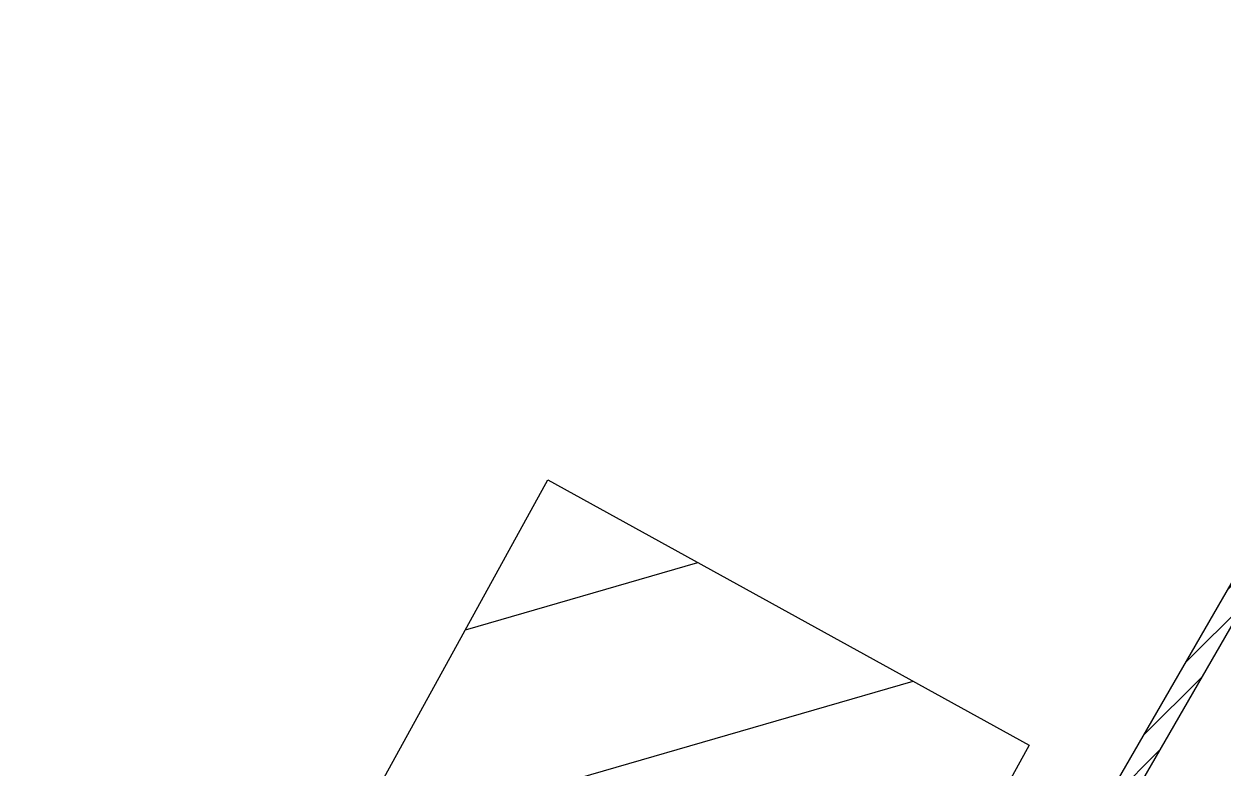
# Model space of a CAD drawing. Header units: millimetres. Extents: x 524954 to 526204, y 9523489 to 9524010.
# Drawn here: x 526002.94 to 526016.75, y 9523915.65 to 9523924.22 of the extents above; entities that cross this region are included whole.
import ezdxf

# ---------------------------------------------------------------- set-up
doc = ezdxf.new("R2010")
doc.units = ezdxf.units.MM
for name, color, linetype in [('Bati', 6, 'Continuous'), ('Bati_H', 1, 'Continuous'), ('Cloture', 7, 'Continuous'), ('Murs', 1, 'Continuous')]:
    doc.layers.add(name, color=color, linetype=linetype)

msp = doc.modelspace()

# ---------------------------------------------------------------- hatches: boundary and pattern name
at = {"layer": 'Bati_H'}
h = msp.add_hatch(dxfattribs=at)
h.set_pattern_fill('_U', color=256, scale=2, angle=16.161, style=0, pattern_type=0)
h.set_pattern_definition([(16.160970924, (0, 0), (-0.5566738057, 1.92096701534), [])])
h.paths.add_polyline_path([(526008.973, 9523918.972), (526014.514, 9523915.921), (526012.562, 9523912.376), (526006.937, 9523915.474), (526007.021, 9523915.428)])
at = {"layer": 'Murs'}
h = msp.add_hatch(dxfattribs=at)
h.set_pattern_fill('_U', color=256, scale=0.25, angle=45, style=0, pattern_type=0)
h.set_pattern_definition([(45, (0, 0), (-0.1767766952966, 0.1767766952966), [])])
h.paths.add_polyline_path([(526027.231, 9523935.279), (526027.023, 9523935.418), (526013.042, 9523911.208), (526005.07, 9523898.197), (525997.166, 9523884.972), (525997.38, 9523884.843), (526005.284, 9523898.067), (526013.257, 9523911.081)])

# ---------------------------------------------------------------- linework, layer by layer
at = {"layer": 'Bati', "flags": 128}
msp.add_lwpolyline([(526008.973, 9523918.972), (526014.514, 9523915.921), (526012.562, 9523912.376), (526006.937, 9523915.474), (526007.021, 9523915.428)], close=True, dxfattribs=at)
at = {"layer": 'Cloture', "elevation": 308.28, "flags": 128}
for points in [[(525997.38, 9523884.843), (526005.284, 9523898.067), (526013.257, 9523911.081), (526027.474, 9523935.7), (526035.858, 9523949.347)], [(525997.166, 9523884.972), (526005.07, 9523898.197), (526013.042, 9523911.208), (526027.264, 9523935.827)]]:
    msp.add_lwpolyline(points, dxfattribs=at)

doc.saveas('drawing.dxf')
